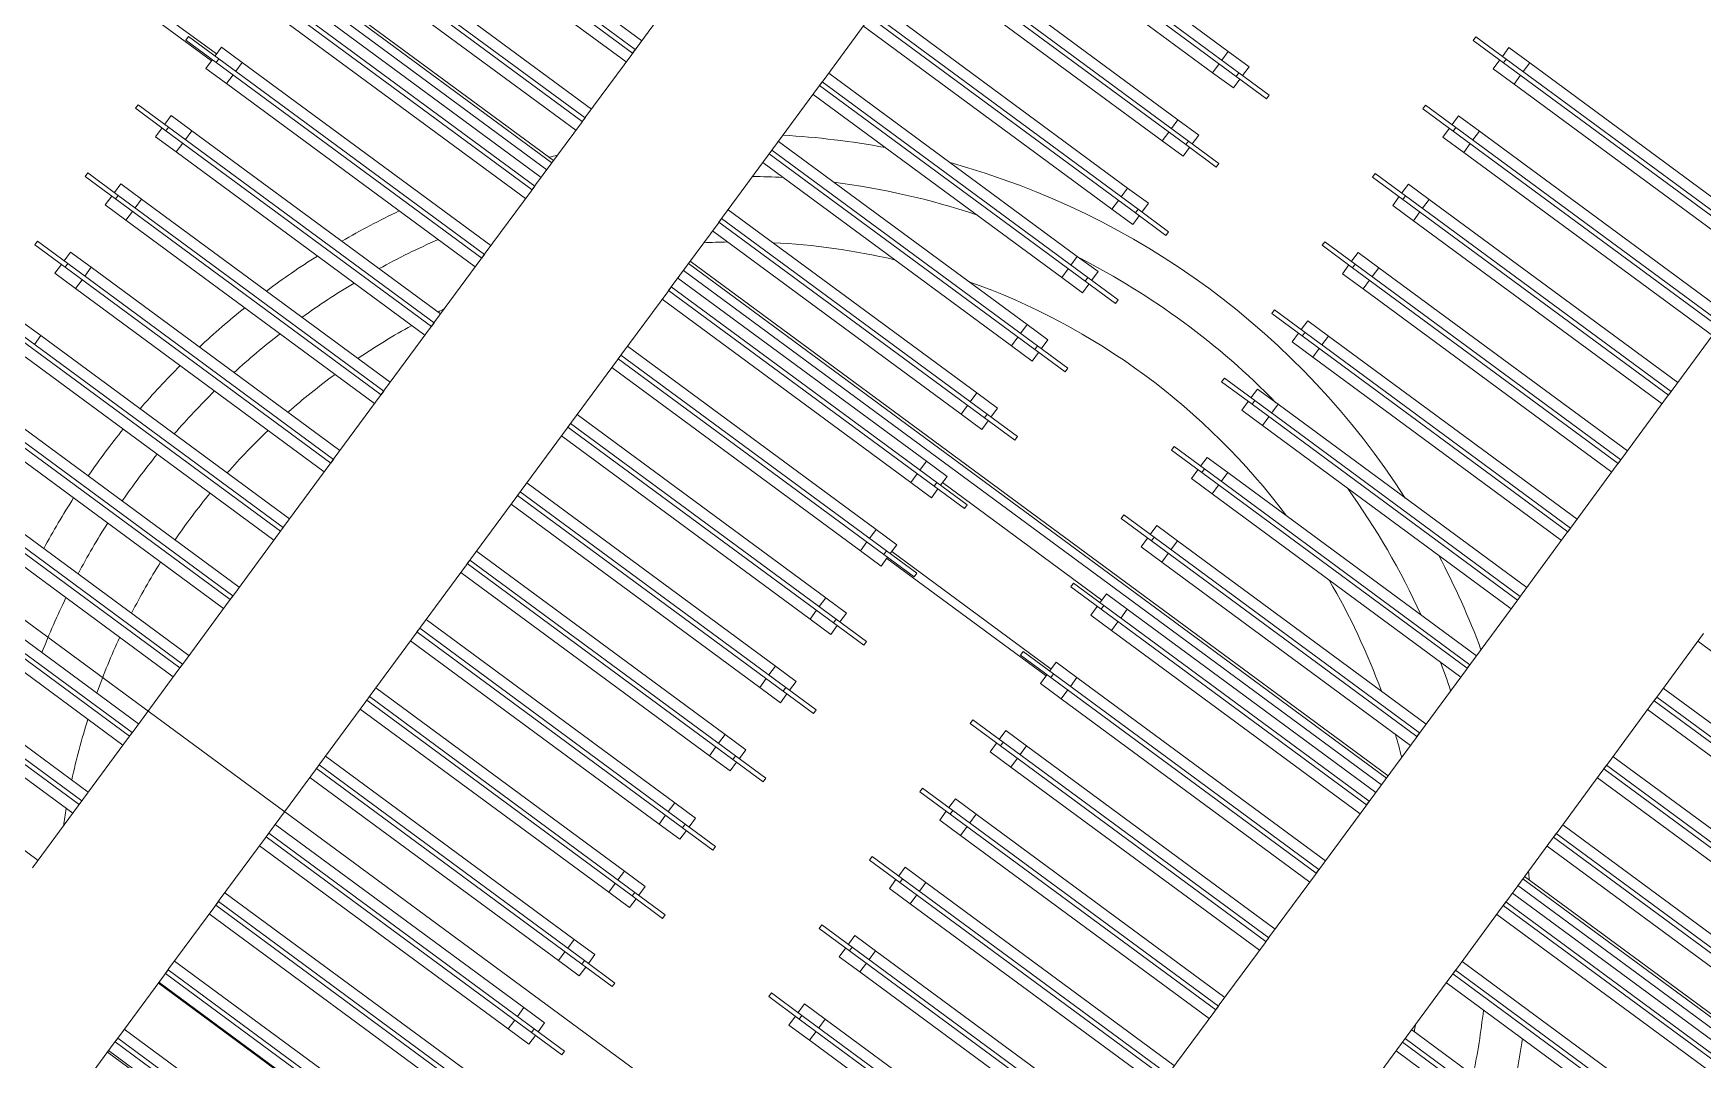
# Model space of a CAD drawing. Header units: metres. Extents: x 432095 to 435012, y 2470938 to 2473256.
# Drawn here: x 433772.481 to 433773.367, y 2471291.382 to 2471291.926 of the extents above; entities that cross this region are included whole.
import ezdxf

# ---------------------------------------------------------------- set-up
doc = ezdxf.new("R2010")
doc.units = ezdxf.units.M
doc.header["$MEASUREMENT"] = 0
doc.linetypes.add('MB D$0$HIDDEN', pattern=[0.375, 0.25, -0.125])
doc.layers.add('cong trinh tram 110kv', color=7, linetype='Continuous', lineweight=5)
doc.layers.add('MB D$0$net dut du kien lam', color=8, linetype='MB D$0$HIDDEN', lineweight=20)

# ---------------------------------------------------------------- blocks, each defined once
blk = doc.blocks.new('MB D$0$MBA 63')
at = {"layer": 'MB D$0$net dut du kien lam', "color": 0, "linetype": 'ByBlock', "ltscale": 3}
blk.add_lwpolyline([(104138.6, 27512.25), (104138.6, 33512.25), (100638.6, 33512.25), (100638.6, 27512.25)], close=True, dxfattribs=at)
blk = doc.blocks.new('MB D$0$mba 1')
at = {"layer": 'cong trinh tram 110kv'}
for p, q in [((-18682.71, 4612.45), (-18682.71, 4571.45)), ((-18682.71, 4577.45), (-18222.71, 4577.45)), ((-18682.71, 4576.45), (-18518.87, 4576.45)), ((-18682.71, 4567.45), (-18682.71, 4571.45)), ((-18507.71, 4570.65), (-18682.71, 4570.65)), ((-18682.71, 4570.65), (-18682.71, 4568.25)), ((-18682.71, 4568.25), (-18507.71, 4568.25)), ((-18682.71, 4567.45), (-18682.71, 4526.45)), ((-18518.87, 4562.45), (-18682.71, 4562.45)), ((-18682.71, 4531.95), (-18222.71, 4531.95)), ((-18682.71, 4531.45), (-18518.87, 4531.45)), ((-18682.71, 4522.45), (-18682.71, 4526.45)), ((-18507.71, 4525.65), (-18682.71, 4525.65)), ((-18682.71, 4525.65), (-18682.71, 4523.25)), ((-18772.71, 4517.45), (-18936.55, 4517.45)), ((-18772.71, 4522.45), (-18772.71, 4481.45)), ((-18682.71, 4523.25), (-18507.71, 4523.25)), ((-18682.71, 4522.45), (-18682.71, 4481.45)), ((-18518.87, 4517.45), (-18682.71, 4517.45)), ((-18936.55, 4486.45), (-18772.71, 4486.45)), ((-18772.71, 4481.45), (-18772.71, 4477.45)), ((-18682.71, 4486.45), (-18518.87, 4486.45)), ((-18682.71, 4477.45), (-18682.71, 4481.45)), ((-18772.71, 4480.65), (-18947.71, 4480.65)), ((-18947.71, 4478.25), (-18772.71, 4478.25)), ((-18772.71, 4472.45), (-18936.55, 4472.45)), ((-18772.71, 4478.25), (-18772.71, 4480.65)), ((-18772.71, 4477.45), (-18772.71, 4436.45)), ((-18507.71, 4480.65), (-18682.71, 4480.65)), ((-18682.71, 4480.65), (-18682.71, 4478.25)), ((-18682.71, 4478.25), (-18507.71, 4478.25)), ((-18682.71, 4477.45), (-18682.71, 4436.45)), ((-18518.87, 4472.45), (-18682.71, 4472.45)), ((-18936.55, 4441.45), (-18772.71, 4441.45)), ((-18682.71, 4441.45), (-18518.87, 4441.45)), ((-18505.21, 4441.45), (-18518.87, 4441.45)), ((-18518.87, 4441.45), (-18518.87, 4435.65)), ((-18505.21, 4441.45), (-18505.21, 4435.65)), ((-18772.71, 4435.65), (-18947.71, 4435.65)), ((-18947.71, 4433.25), (-18772.71, 4433.25)), ((-18772.71, 4436.45), (-18772.71, 4432.45)), ((-18772.71, 4433.25), (-18772.71, 4435.65)), ((-18772.71, 4432.45), (-18772.71, 4391.45)), ((-18682.71, 4432.45), (-18682.71, 4436.45)), ((-18507.71, 4435.65), (-18682.71, 4435.65)), ((-18682.71, 4435.65), (-18682.71, 4433.25)), ((-18682.71, 4433.25), (-18507.71, 4433.25)), ((-18682.71, 4432.45), (-18682.71, 4391.45)), ((-18518.87, 4427.45), (-18518.87, 4433.25)), ((-18507.71, 4435.65), (-18487.71, 4435.65)), ((-18507.71, 4435.65), (-18507.71, 4433.25)), ((-18487.71, 4433.25), (-18507.71, 4433.25)), ((-18505.21, 4427.45), (-18505.21, 4433.25)), ((-18487.71, 4433.25), (-18487.71, 4435.65)), ((-18772.71, 4427.45), (-18936.55, 4427.45)), ((-18518.87, 4427.45), (-18682.71, 4427.45)), ((-18518.87, 4427.45), (-18505.21, 4427.45)), ((-18936.55, 4396.45), (-18772.71, 4396.45)), ((-18682.71, 4396.45), (-18518.87, 4396.45)), ((-18505.21, 4396.45), (-18518.87, 4396.45)), ((-18518.87, 4396.45), (-18518.87, 4390.65)), ((-18505.21, 4396.45), (-18505.21, 4390.65)), ((-18772.71, 4390.65), (-18947.71, 4390.65)), ((-18947.71, 4388.25), (-18772.71, 4388.25)), ((-18772.71, 4391.45), (-18772.71, 4387.45)), ((-18772.71, 4388.25), (-18772.71, 4390.65)), ((-18772.71, 4387.45), (-18772.71, 4346.45)), ((-18682.71, 4387.45), (-18682.71, 4391.45)), ((-18507.71, 4390.65), (-18682.71, 4390.65)), ((-18682.71, 4390.65), (-18682.71, 4388.25)), ((-18682.71, 4388.25), (-18507.71, 4388.25)), ((-18682.71, 4387.45), (-18682.71, 4346.45)), ((-18518.87, 4382.45), (-18518.87, 4388.25)), ((-18507.71, 4390.65), (-18487.71, 4390.65)), ((-18507.71, 4390.65), (-18507.71, 4388.25)), ((-18487.71, 4388.25), (-18507.71, 4388.25)), ((-18505.21, 4382.45), (-18505.21, 4388.25)), ((-18487.71, 4388.25), (-18487.71, 4390.65)), ((-18772.71, 4382.45), (-18936.55, 4382.45)), ((-18518.87, 4382.45), (-18682.71, 4382.45)), ((-18518.87, 4382.45), (-18505.21, 4382.45)), ((-18936.55, 4351.45), (-18772.71, 4351.45)), ((-18682.71, 4351.45), (-18518.87, 4351.45)), ((-18505.21, 4351.45), (-18518.87, 4351.45)), ((-18518.87, 4351.45), (-18518.87, 4345.65)), ((-18505.21, 4351.45), (-18505.21, 4345.65)), ((-18386.55, 4351.45), (-18400.21, 4351.45)), ((-18400.21, 4351.45), (-18400.21, 4345.65)), ((-18386.55, 4351.45), (-18222.71, 4351.45)), ((-18386.55, 4351.45), (-18386.55, 4345.65)), ((-18772.71, 4345.65), (-18947.71, 4345.65)), ((-18947.71, 4343.25), (-18772.71, 4343.25)), ((-18772.71, 4346.45), (-18772.71, 4342.45)), ((-18772.71, 4343.25), (-18772.71, 4345.65)), ((-18772.71, 4342.45), (-18772.71, 4301.45)), ((-18682.71, 4342.45), (-18682.71, 4346.45)), ((-18507.71, 4345.65), (-18682.71, 4345.65)), ((-18682.71, 4345.65), (-18682.71, 4343.25)), ((-18682.71, 4343.25), (-18507.71, 4343.25)), ((-18682.71, 4342.45), (-18682.71, 4301.45)), ((-18518.87, 4337.45), (-18518.87, 4343.25)), ((-18507.71, 4345.65), (-18487.71, 4345.65)), ((-18507.71, 4345.65), (-18507.71, 4343.25)), ((-18487.71, 4343.25), (-18507.71, 4343.25)), ((-18505.21, 4337.45), (-18505.21, 4343.25)), ((-18487.71, 4343.25), (-18487.71, 4345.65)), ((-18417.71, 4345.65), (-18397.71, 4345.65)), ((-18417.71, 4345.65), (-18417.71, 4343.25)), ((-18397.71, 4343.25), (-18417.71, 4343.25)), ((-18400.21, 4337.45), (-18400.21, 4343.25)), ((-18397.71, 4343.25), (-18397.71, 4345.65)), ((-18222.71, 4345.65), (-18397.71, 4345.65)), ((-18397.71, 4343.25), (-18222.71, 4343.25)), ((-18386.55, 4337.45), (-18386.55, 4343.25)), ((-18772.71, 4337.45), (-18936.55, 4337.45)), ((-18518.87, 4337.45), (-18682.71, 4337.45)), ((-18518.87, 4337.45), (-18505.21, 4337.45)), ((-18400.21, 4337.45), (-18386.55, 4337.45)), ((-18222.71, 4337.45), (-18386.55, 4337.45)), ((-18936.55, 4306.45), (-18772.71, 4306.45)), ((-18682.71, 4306.45), (-18518.87, 4306.45)), ((-18505.21, 4306.45), (-18518.87, 4306.45)), ((-18518.87, 4306.45), (-18518.87, 4300.65)), ((-18505.21, 4306.45), (-18505.21, 4300.65)), ((-18386.55, 4306.45), (-18400.21, 4306.45)), ((-18400.21, 4306.45), (-18400.21, 4300.65)), ((-18386.55, 4306.45), (-18222.71, 4306.45)), ((-18386.55, 4306.45), (-18386.55, 4300.65)), ((-18772.71, 4300.65), (-18947.71, 4300.65)), ((-18947.71, 4298.25), (-18772.71, 4298.25)), ((-18936.55, 4292.45), (-18936.55, 4298.25)), ((-18772.71, 4301.45), (-18772.71, 4297.45)), ((-18772.71, 4298.25), (-18772.71, 4300.65)), ((-18772.71, 4297.45), (-18772.71, 4256.45)), ((-18682.71, 4297.45), (-18682.71, 4301.45)), ((-18507.71, 4300.65), (-18682.71, 4300.65)), ((-18682.71, 4300.65), (-18682.71, 4298.25)), ((-18682.71, 4298.25), (-18507.71, 4298.25)), ((-18682.71, 4297.45), (-18682.71, 4256.45)), ((-18518.87, 4292.45), (-18518.87, 4298.25)), ((-18507.71, 4300.65), (-18487.71, 4300.65)), ((-18507.71, 4300.65), (-18507.71, 4298.25)), ((-18487.71, 4298.25), (-18507.71, 4298.25)), ((-18505.21, 4292.45), (-18505.21, 4298.25)), ((-18487.71, 4298.25), (-18487.71, 4300.65)), ((-18417.71, 4300.65), (-18397.71, 4300.65)), ((-18417.71, 4300.65), (-18417.71, 4298.25)), ((-18397.71, 4298.25), (-18417.71, 4298.25)), ((-18400.21, 4292.45), (-18400.21, 4298.25)), ((-18397.71, 4298.25), (-18397.71, 4300.65)), ((-18222.71, 4300.65), (-18397.71, 4300.65)), ((-18397.71, 4298.25), (-18222.71, 4298.25)), ((-18386.55, 4292.45), (-18386.55, 4298.25)), ((-18950.21, 4292.45), (-18936.55, 4292.45)), ((-18772.71, 4292.45), (-18936.55, 4292.45)), ((-18518.87, 4292.45), (-18682.71, 4292.45)), ((-18518.87, 4292.45), (-18505.21, 4292.45)), ((-18400.21, 4292.45), (-18386.55, 4292.45)), ((-18222.71, 4292.45), (-18386.55, 4292.45)), ((-18936.55, 4261.45), (-18950.21, 4261.45)), ((-18950.21, 4261.45), (-18950.21, 4255.65)), ((-18936.55, 4261.45), (-18772.71, 4261.45)), ((-18936.55, 4261.45), (-18936.55, 4255.65)), ((-18682.71, 4261.45), (-18518.87, 4261.45)), ((-18505.21, 4261.45), (-18518.87, 4261.45)), ((-18518.87, 4261.45), (-18518.87, 4255.65)), ((-18505.21, 4261.45), (-18505.21, 4255.65)), ((-18386.55, 4261.45), (-18400.21, 4261.45)), ((-18400.21, 4261.45), (-18400.21, 4255.65)), ((-18386.55, 4261.45), (-18222.71, 4261.45)), ((-18386.55, 4261.45), (-18386.55, 4255.65)), ((-18967.71, 4255.65), (-18947.71, 4255.65)), ((-18967.71, 4255.65), (-18967.71, 4253.25)), ((-18947.71, 4253.25), (-18967.71, 4253.25)), ((-18950.21, 4247.45), (-18950.21, 4253.25)), ((-18947.71, 4253.25), (-18947.71, 4255.65)), ((-18772.71, 4255.65), (-18947.71, 4255.65)), ((-18947.71, 4253.25), (-18772.71, 4253.25)), ((-18936.55, 4247.45), (-18936.55, 4253.25)), ((-18772.71, 4256.45), (-18772.71, 4252.45)), ((-18772.71, 4253.25), (-18772.71, 4255.65)), ((-18772.71, 4252.45), (-18772.71, 4211.45)), ((-18682.71, 4252.45), (-18682.71, 4256.45)), ((-18507.71, 4255.65), (-18682.71, 4255.65)), ((-18682.71, 4255.65), (-18682.71, 4253.25)), ((-18682.71, 4253.25), (-18507.71, 4253.25)), ((-18682.71, 4252.45), (-18682.71, 4211.45)), ((-18518.87, 4247.45), (-18518.87, 4253.25)), ((-18507.71, 4255.65), (-18487.71, 4255.65)), ((-18507.71, 4255.65), (-18507.71, 4253.25)), ((-18487.71, 4253.25), (-18507.71, 4253.25)), ((-18505.21, 4247.45), (-18505.21, 4253.25)), ((-18487.71, 4253.25), (-18487.71, 4255.65)), ((-18417.71, 4255.65), (-18397.71, 4255.65)), ((-18417.71, 4255.65), (-18417.71, 4253.25)), ((-18397.71, 4253.25), (-18417.71, 4253.25)), ((-18400.21, 4247.45), (-18400.21, 4253.25)), ((-18397.71, 4253.25), (-18397.71, 4255.65)), ((-18222.71, 4255.65), (-18397.71, 4255.65)), ((-18397.71, 4253.25), (-18222.71, 4253.25)), ((-18386.55, 4247.45), (-18386.55, 4253.25)), ((-18222.71, 4252.45), (-18222.71, 4211.45)), ((-18950.21, 4247.45), (-18936.55, 4247.45)), ((-18772.71, 4247.45), (-18936.55, 4247.45)), ((-18518.87, 4247.45), (-18682.71, 4247.45)), ((-18518.87, 4247.45), (-18505.21, 4247.45)), ((-18400.21, 4247.45), (-18386.55, 4247.45)), ((-18222.71, 4247.45), (-18386.55, 4247.45)), ((-18936.55, 4216.45), (-18950.21, 4216.45)), ((-18950.21, 4216.45), (-18950.21, 4210.65)), ((-18936.55, 4216.45), (-18772.71, 4216.45)), ((-18936.55, 4216.45), (-18936.55, 4210.65)), ((-18682.71, 4216.45), (-18518.87, 4216.45)), ((-18505.21, 4216.45), (-18518.87, 4216.45)), ((-18518.87, 4216.45), (-18518.87, 4210.65)), ((-18505.21, 4216.45), (-18505.21, 4210.65)), ((-18386.55, 4216.45), (-18400.21, 4216.45)), ((-18400.21, 4216.45), (-18400.21, 4210.65)), ((-18386.55, 4216.45), (-18222.71, 4216.45)), ((-18386.55, 4216.45), (-18386.55, 4210.65)), ((-18967.71, 4210.65), (-18947.71, 4210.65)), ((-18967.71, 4210.65), (-18967.71, 4208.25)), ((-18947.71, 4208.25), (-18967.71, 4208.25)), ((-18950.21, 4202.45), (-18950.21, 4208.25)), ((-18947.71, 4208.25), (-18947.71, 4210.65)), ((-18772.71, 4210.65), (-18947.71, 4210.65)), ((-18947.71, 4208.25), (-18772.71, 4208.25)), ((-18936.55, 4202.45), (-18936.55, 4208.25)), ((-18772.71, 4211.45), (-18772.71, 4207.45)), ((-18772.71, 4208.25), (-18772.71, 4210.65)), ((-18772.71, 4207.45), (-18772.71, 4166.45)), ((-18682.71, 4207.45), (-18682.71, 4211.45)), ((-18507.71, 4210.65), (-18682.71, 4210.65)), ((-18682.71, 4210.65), (-18682.71, 4208.25)), ((-18682.71, 4208.25), (-18507.71, 4208.25)), ((-18682.71, 4207.45), (-18682.71, 4166.45)), ((-18518.87, 4202.45), (-18518.87, 4208.25)), ((-18507.71, 4210.65), (-18487.71, 4210.65)), ((-18507.71, 4210.65), (-18507.71, 4208.25)), ((-18487.71, 4208.25), (-18507.71, 4208.25)), ((-18505.21, 4202.45), (-18505.21, 4208.25)), ((-18487.71, 4208.25), (-18487.71, 4210.65)), ((-18417.71, 4210.65), (-18397.71, 4210.65)), ((-18417.71, 4210.65), (-18417.71, 4208.25)), ((-18397.71, 4208.25), (-18417.71, 4208.25)), ((-18400.21, 4202.45), (-18400.21, 4208.25)), ((-18397.71, 4208.25), (-18397.71, 4210.65)), ((-18222.71, 4210.65), (-18397.71, 4210.65)), ((-18397.71, 4208.25), (-18222.71, 4208.25)), ((-18386.55, 4202.45), (-18386.55, 4208.25)), ((-18222.71, 4211.45), (-18222.71, 4207.45)), ((-18222.71, 4208.25), (-18222.71, 4210.65)), ((-18222.71, 4207.45), (-18222.71, 4166.45)), ((-18132.71, 4207.45), (-18132.71, 4166.45)), ((-18950.21, 4202.45), (-18936.55, 4202.45)), ((-18772.71, 4202.45), (-18936.55, 4202.45)), ((-18518.87, 4202.45), (-18682.71, 4202.45)), ((-18518.87, 4202.45), (-18505.21, 4202.45)), ((-18400.21, 4202.45), (-18386.55, 4202.45)), ((-18222.71, 4202.45), (-18386.55, 4202.45)), ((-18936.55, 4171.45), (-18950.21, 4171.45)), ((-18950.21, 4171.45), (-18950.21, 4165.65)), ((-18936.55, 4171.45), (-18772.71, 4171.45)), ((-18936.55, 4171.45), (-18936.55, 4165.65)), ((-18682.71, 4171.45), (-18518.87, 4171.45)), ((-18505.21, 4171.45), (-18518.87, 4171.45)), ((-18518.87, 4171.45), (-18518.87, 4165.65)), ((-18505.21, 4171.45), (-18505.21, 4165.65)), ((-18386.55, 4171.45), (-18400.21, 4171.45)), ((-18400.21, 4171.45), (-18400.21, 4165.65)), ((-18386.55, 4171.45), (-18222.71, 4171.45)), ((-18386.55, 4171.45), (-18386.55, 4165.65)), ((-18132.71, 4171.45), (-17968.87, 4171.45)), ((-18967.71, 4165.65), (-18947.71, 4165.65)), ((-18967.71, 4165.65), (-18967.71, 4163.25)), ((-18947.71, 4163.25), (-18967.71, 4163.25)), ((-18950.21, 4157.45), (-18950.21, 4163.25)), ((-18947.71, 4163.25), (-18947.71, 4165.65)), ((-18772.71, 4165.65), (-18947.71, 4165.65)), ((-18947.71, 4163.25), (-18772.71, 4163.25)), ((-18936.55, 4157.45), (-18936.55, 4163.25)), ((-18772.71, 4166.45), (-18772.71, 4162.45)), ((-18772.71, 4163.25), (-18772.71, 4165.65)), ((-18772.71, 4162.45), (-18772.71, 4121.45)), ((-18682.71, 4162.45), (-18682.71, 4166.45)), ((-18507.71, 4165.65), (-18682.71, 4165.65)), ((-18682.71, 4165.65), (-18682.71, 4163.25)), ((-18682.71, 4163.25), (-18507.71, 4163.25)), ((-18682.71, 4162.45), (-18682.71, 4121.45)), ((-18518.87, 4157.45), (-18518.87, 4163.25)), ((-18507.71, 4165.65), (-18487.71, 4165.65)), ((-18507.71, 4165.65), (-18507.71, 4163.25)), ((-18487.71, 4163.25), (-18507.71, 4163.25)), ((-18505.21, 4157.45), (-18505.21, 4163.25)), ((-18487.71, 4163.25), (-18487.71, 4165.65)), ((-18417.71, 4165.65), (-18397.71, 4165.65)), ((-18417.71, 4165.65), (-18417.71, 4163.25)), ((-18397.71, 4163.25), (-18417.71, 4163.25)), ((-18400.21, 4157.45), (-18400.21, 4163.25)), ((-18397.71, 4163.25), (-18397.71, 4165.65)), ((-18222.71, 4165.65), (-18397.71, 4165.65)), ((-18397.71, 4163.25), (-18222.71, 4163.25)), ((-18386.55, 4157.45), (-18386.55, 4163.25)), ((-18222.71, 4166.45), (-18222.71, 4162.45)), ((-18222.71, 4163.25), (-18222.71, 4165.65)), ((-18222.71, 4162.45), (-18222.71, 4121.45)), ((-18132.71, 4162.45), (-18132.71, 4166.45)), ((-17957.71, 4165.65), (-18132.71, 4165.65)), ((-18132.71, 4165.65), (-18132.71, 4163.25)), ((-18132.71, 4163.25), (-17957.71, 4163.25)), ((-18132.71, 4162.45), (-18132.71, 4121.45)), ((-18950.21, 4157.45), (-18936.55, 4157.45)), ((-18772.71, 4157.45), (-18936.55, 4157.45)), ((-18518.87, 4157.45), (-18682.71, 4157.45)), ((-18518.87, 4157.45), (-18505.21, 4157.45)), ((-18400.21, 4157.45), (-18386.55, 4157.45)), ((-18222.71, 4157.45), (-18386.55, 4157.45)), ((-17968.87, 4157.45), (-18132.71, 4157.45)), ((-19055.21, 4121.45), (-18950.21, 4121.45)), ((-18967.71, 4120.65), (-18947.71, 4120.65)), ((-18967.71, 4120.65), (-18967.71, 4118.25)), ((-18947.71, 4118.25), (-18967.71, 4118.25)), ((-18936.55, 4126.45), (-18950.21, 4126.45)), ((-18950.21, 4126.45), (-18950.21, 4120.65)), ((-18950.21, 4112.45), (-18950.21, 4118.25)), ((-18947.71, 4118.25), (-18947.71, 4120.65)), ((-18772.71, 4120.65), (-18947.71, 4120.65)), ((-18947.71, 4118.25), (-18772.71, 4118.25)), ((-18936.55, 4126.45), (-18772.71, 4126.45)), ((-18936.55, 4126.45), (-18936.55, 4120.65)), ((-18936.55, 4112.45), (-18936.55, 4118.25)), ((-18772.71, 4121.45), (-18772.71, 4117.45)), ((-18772.71, 4118.25), (-18772.71, 4120.65)), ((-18682.71, 4126.45), (-18518.87, 4126.45)), ((-18682.71, 4117.45), (-18682.71, 4121.45)), ((-18507.71, 4120.65), (-18682.71, 4120.65)), ((-18682.71, 4120.65), (-18682.71, 4118.25)), ((-18682.71, 4118.25), (-18507.71, 4118.25)), ((-18505.21, 4126.45), (-18518.87, 4126.45)), ((-18518.87, 4126.45), (-18518.87, 4120.65)), ((-18518.87, 4112.45), (-18518.87, 4118.25)), ((-18507.71, 4120.65), (-18487.71, 4120.65)), ((-18507.71, 4120.65), (-18507.71, 4118.25)), ((-18487.71, 4118.25), (-18507.71, 4118.25)), ((-18505.21, 4126.45), (-18505.21, 4120.65)), ((-18505.21, 4121.45), (-18400.21, 4121.45)), ((-18505.21, 4112.45), (-18505.21, 4118.25)), ((-18487.71, 4118.25), (-18487.71, 4120.65)), ((-18417.71, 4120.65), (-18397.71, 4120.65)), ((-18417.71, 4120.65), (-18417.71, 4118.25)), ((-18397.71, 4118.25), (-18417.71, 4118.25)), ((-18386.55, 4126.45), (-18400.21, 4126.45)), ((-18400.21, 4126.45), (-18400.21, 4120.65)), ((-18400.21, 4112.45), (-18400.21, 4118.25)), ((-18397.71, 4118.25), (-18397.71, 4120.65)), ((-18222.71, 4120.65), (-18397.71, 4120.65)), ((-18397.71, 4118.25), (-18222.71, 4118.25)), ((-18386.55, 4126.45), (-18222.71, 4126.45)), ((-18386.55, 4126.45), (-18386.55, 4120.65)), ((-18386.55, 4112.45), (-18386.55, 4118.25)), ((-18222.71, 4121.45), (-18222.71, 4117.45)), ((-18222.71, 4118.25), (-18222.71, 4120.65)), ((-18132.71, 4126.45), (-17968.87, 4126.45)), ((-18132.71, 4117.45), (-18132.71, 4121.45)), ((-17957.71, 4120.65), (-18132.71, 4120.65)), ((-18132.71, 4120.65), (-18132.71, 4118.25)), ((-18132.71, 4118.25), (-17957.71, 4118.25)), ((-19055.21, 4116.95), (-18950.21, 4116.95)), ((-18950.21, 4112.45), (-18936.55, 4112.45)), ((-18772.71, 4112.45), (-18936.55, 4112.45)), ((-18772.71, 4117.45), (-18772.71, 4076.45)), ((-18682.71, 4117.45), (-18682.71, 4076.45)), ((-18518.87, 4112.45), (-18682.71, 4112.45)), ((-18518.87, 4112.45), (-18505.21, 4112.45)), ((-18505.21, 4116.95), (-18400.21, 4116.95)), ((-18400.21, 4112.45), (-18386.55, 4112.45)), ((-18222.71, 4112.45), (-18386.55, 4112.45)), ((-18222.71, 4117.45), (-18222.71, 4076.45)), ((-18132.71, 4117.45), (-18132.71, 4076.45)), ((-17968.87, 4112.45), (-18132.71, 4112.45)), ((-18772.71, 4075.65), (-18947.71, 4075.65)), ((-18936.55, 4081.45), (-18772.71, 4081.45)), ((-18772.71, 4076.45), (-18772.71, 4072.45)), ((-18772.71, 4073.25), (-18772.71, 4075.65)), ((-18682.71, 4081.45), (-18518.87, 4081.45)), ((-18682.71, 4072.45), (-18682.71, 4076.45)), ((-18507.71, 4075.65), (-18682.71, 4075.65)), ((-18682.71, 4075.65), (-18682.71, 4073.25)), ((-18505.21, 4081.45), (-18518.87, 4081.45)), ((-18518.87, 4081.45), (-18518.87, 4075.65)), ((-18507.71, 4075.65), (-18487.71, 4075.65)), ((-18507.71, 4075.65), (-18507.71, 4073.25)), ((-18505.21, 4081.45), (-18505.21, 4075.65)), ((-18487.71, 4073.25), (-18487.71, 4075.65)), ((-18417.71, 4075.65), (-18397.71, 4075.65)), ((-18417.71, 4075.65), (-18417.71, 4073.25)), ((-18386.55, 4081.45), (-18400.21, 4081.45)), ((-18400.21, 4081.45), (-18400.21, 4075.65)), ((-18397.71, 4073.25), (-18397.71, 4075.65)), ((-18222.71, 4075.65), (-18397.71, 4075.65)), ((-18386.55, 4081.45), (-18222.71, 4081.45)), ((-18386.55, 4081.45), (-18386.55, 4075.65)), ((-18222.71, 4076.45), (-18222.71, 4072.45)), ((-18222.71, 4073.25), (-18222.71, 4075.65)), ((-18132.71, 4081.45), (-17968.87, 4081.45)), ((-18132.71, 4072.45), (-18132.71, 4076.45)), ((-17957.71, 4075.65), (-18132.71, 4075.65)), ((-18132.71, 4075.65), (-18132.71, 4073.25)), ((-18947.71, 4073.25), (-18772.71, 4073.25)), ((-18772.71, 4067.45), (-18936.55, 4067.45)), ((-18772.71, 4072.45), (-18772.71, 4031.45)), ((-18682.71, 4073.25), (-18507.71, 4073.25)), ((-18682.71, 4072.45), (-18682.71, 4031.45)), ((-18518.87, 4067.45), (-18682.71, 4067.45)), ((-18518.87, 4067.45), (-18518.87, 4073.25)), ((-18518.87, 4067.45), (-18505.21, 4067.45)), ((-18487.71, 4073.25), (-18507.71, 4073.25)), ((-18505.21, 4067.45), (-18505.21, 4073.25)), ((-18505.21, 4071.45), (-18400.21, 4071.45)), ((-18397.71, 4073.25), (-18417.71, 4073.25)), ((-18400.21, 4067.45), (-18400.21, 4073.25)), ((-18400.21, 4067.45), (-18386.55, 4067.45)), ((-18397.71, 4073.25), (-18222.71, 4073.25)), ((-18386.55, 4067.45), (-18386.55, 4073.25)), ((-18222.71, 4067.45), (-18386.55, 4067.45)), ((-18222.71, 4072.45), (-18222.71, 4031.45)), ((-18132.71, 4073.25), (-17957.71, 4073.25)), ((-18132.71, 4072.45), (-18132.71, 4031.45)), ((-17968.87, 4067.45), (-18132.71, 4067.45)), ((-19232.71, 4062.45), (-18772.71, 4062.45)), ((-19232.71, 4057.95), (-18772.71, 4057.95)), ((-19232.71, 4056.45), (-18772.71, 4056.45)), ((-18682.71, 4062.45), (-18222.71, 4062.45)), ((-18682.71, 4057.95), (-18222.71, 4057.95)), ((-18682.71, 4056.45), (-18222.71, 4056.45)), ((-18132.71, 4062.45), (-17672.71, 4062.45)), ((-18132.71, 4057.95), (-17672.71, 4057.95)), ((-18132.71, 4056.45), (-17672.71, 4056.45)), ((-18772.71, 4030.65), (-18947.71, 4030.65)), ((-18936.55, 4036.45), (-18772.71, 4036.45)), ((-18772.71, 4031.45), (-18772.71, 4027.45)), ((-18772.71, 4028.25), (-18772.71, 4030.65)), ((-18682.71, 4036.45), (-18518.87, 4036.45)), ((-18682.71, 4027.45), (-18682.71, 4031.45)), ((-18507.71, 4030.65), (-18682.71, 4030.65)), ((-18682.71, 4030.65), (-18682.71, 4028.25)), ((-18505.21, 4036.45), (-18518.87, 4036.45)), ((-18518.87, 4036.45), (-18518.87, 4030.65)), ((-18507.71, 4030.65), (-18487.71, 4030.65)), ((-18507.71, 4030.65), (-18507.71, 4028.25)), ((-18505.21, 4036.45), (-18505.21, 4030.65)), ((-18487.71, 4028.25), (-18487.71, 4030.65)), ((-18417.71, 4030.65), (-18397.71, 4030.65)), ((-18417.71, 4030.65), (-18417.71, 4028.25)), ((-18386.55, 4036.45), (-18400.21, 4036.45)), ((-18400.21, 4036.45), (-18400.21, 4030.65)), ((-18397.71, 4028.25), (-18397.71, 4030.65)), ((-18222.71, 4030.65), (-18397.71, 4030.65)), ((-18386.55, 4036.45), (-18222.71, 4036.45)), ((-18386.55, 4036.45), (-18386.55, 4030.65)), ((-18222.71, 4031.45), (-18222.71, 4027.45)), ((-18222.71, 4028.25), (-18222.71, 4030.65)), ((-18132.71, 4036.45), (-17968.87, 4036.45)), ((-18132.71, 4027.45), (-18132.71, 4031.45)), ((-17957.71, 4030.65), (-18132.71, 4030.65)), ((-18132.71, 4030.65), (-18132.71, 4028.25)), ((-18947.71, 4028.25), (-18772.71, 4028.25)), ((-18772.71, 4022.45), (-18936.55, 4022.45)), ((-18772.71, 4027.45), (-18772.71, 3986.45)), ((-18682.71, 4028.25), (-18507.71, 4028.25)), ((-18682.71, 4027.45), (-18682.71, 3986.45)), ((-18518.87, 4022.45), (-18682.71, 4022.45)), ((-18518.87, 4022.45), (-18518.87, 4028.25)), ((-18518.87, 4022.45), (-18505.21, 4022.45)), ((-18487.71, 4028.25), (-18507.71, 4028.25)), ((-18505.21, 4022.45), (-18505.21, 4028.25)), ((-18397.71, 4028.25), (-18417.71, 4028.25)), ((-18400.21, 4022.45), (-18400.21, 4028.25)), ((-18400.21, 4022.45), (-18386.55, 4022.45)), ((-18397.71, 4028.25), (-18222.71, 4028.25)), ((-18386.55, 4022.45), (-18386.55, 4028.25)), ((-18222.71, 4022.45), (-18386.55, 4022.45)), ((-18222.71, 4027.45), (-18222.71, 3986.45)), ((-18132.71, 4028.25), (-17957.71, 4028.25)), ((-18132.71, 4027.45), (-18132.71, 3986.45)), ((-17968.87, 4022.45), (-18132.71, 4022.45)), ((-18772.71, 3985.65), (-18947.71, 3985.65)), ((-18936.55, 3991.45), (-18772.71, 3991.45)), ((-18772.71, 3986.45), (-18772.71, 3982.45)), ((-18772.71, 3983.25), (-18772.71, 3985.65)), ((-18682.71, 3991.45), (-18518.87, 3991.45)), ((-18682.71, 3982.45), (-18682.71, 3986.45)), ((-18507.71, 3985.65), (-18682.71, 3985.65)), ((-18682.71, 3985.65), (-18682.71, 3983.25)), ((-18505.21, 3991.45), (-18518.87, 3991.45)), ((-18518.87, 3991.45), (-18518.87, 3985.65)), ((-18507.71, 3985.65), (-18487.71, 3985.65)), ((-18507.71, 3985.65), (-18507.71, 3983.25)), ((-18505.21, 3991.45), (-18505.21, 3985.65)), ((-18487.71, 3983.25), (-18487.71, 3985.65)), ((-18417.71, 3985.65), (-18397.71, 3985.65)), ((-18417.71, 3985.65), (-18417.71, 3983.25)), ((-18386.55, 3991.45), (-18400.21, 3991.45)), ((-18400.21, 3991.45), (-18400.21, 3985.65)), ((-18397.71, 3983.25), (-18397.71, 3985.65)), ((-18222.71, 3985.65), (-18397.71, 3985.65)), ((-18386.55, 3991.45), (-18222.71, 3991.45)), ((-18386.55, 3991.45), (-18386.55, 3985.65)), ((-18222.71, 3986.45), (-18222.71, 3982.45)), ((-18222.71, 3983.25), (-18222.71, 3985.65)), ((-18132.71, 3991.45), (-17968.87, 3991.45)), ((-18132.71, 3982.45), (-18132.71, 3986.45)), ((-17957.71, 3985.65), (-18132.71, 3985.65)), ((-18132.71, 3985.65), (-18132.71, 3983.25)), ((-18947.71, 3983.25), (-18772.71, 3983.25)), ((-18772.71, 3977.45), (-18936.55, 3977.45)), ((-18772.71, 3982.45), (-18772.71, 3941.45)), ((-18682.71, 3983.25), (-18507.71, 3983.25)), ((-18682.71, 3982.45), (-18682.71, 3941.45)), ((-18518.87, 3977.45), (-18682.71, 3977.45)), ((-18518.87, 3977.45), (-18518.87, 3983.25)), ((-18518.87, 3977.45), (-18505.21, 3977.45)), ((-18487.71, 3983.25), (-18507.71, 3983.25)), ((-18505.21, 3977.45), (-18505.21, 3983.25)), ((-18397.71, 3983.25), (-18417.71, 3983.25)), ((-18400.21, 3977.45), (-18400.21, 3983.25)), ((-18400.21, 3977.45), (-18386.55, 3977.45)), ((-18397.71, 3983.25), (-18222.71, 3983.25)), ((-18386.55, 3977.45), (-18386.55, 3983.25)), ((-18222.71, 3977.45), (-18386.55, 3977.45)), ((-18222.71, 3982.45), (-18222.71, 3941.45)), ((-18132.71, 3983.25), (-17957.71, 3983.25)), ((-18132.71, 3982.45), (-18132.71, 3941.45)), ((-17968.87, 3977.45), (-18132.71, 3977.45)), ((-18682.71, 3946.45), (-18518.87, 3946.45)), ((-18682.71, 3937.45), (-18682.71, 3941.45)), ((-18505.21, 3946.45), (-18518.87, 3946.45)), ((-18518.87, 3946.45), (-18518.87, 3940.65)), ((-18505.21, 3946.45), (-18505.21, 3940.65)), ((-18386.55, 3946.45), (-18400.21, 3946.45)), ((-18400.21, 3946.45), (-18400.21, 3940.65)), ((-18386.55, 3946.45), (-18222.71, 3946.45)), ((-18386.55, 3946.45), (-18386.55, 3940.65)), ((-18222.71, 3941.45), (-18222.71, 3937.45)), ((-18132.71, 3946.45), (-17968.87, 3946.45)), ((-18132.71, 3937.45), (-18132.71, 3941.45)), ((-18507.71, 3940.65), (-18682.71, 3940.65)), ((-18682.71, 3940.65), (-18682.71, 3938.25)), ((-18682.71, 3938.25), (-18507.71, 3938.25)), ((-18682.71, 3937.45), (-18682.71, 3896.45)), ((-18518.87, 3932.45), (-18682.71, 3932.45)), ((-18518.87, 3932.45), (-18518.87, 3938.25)), ((-18518.87, 3932.45), (-18505.21, 3932.45)), ((-18507.71, 3940.65), (-18487.71, 3940.65)), ((-18507.71, 3940.65), (-18507.71, 3938.25)), ((-18487.71, 3938.25), (-18507.71, 3938.25)), ((-18505.21, 3932.45), (-18505.21, 3938.25)), ((-18487.71, 3938.25), (-18487.71, 3940.65)), ((-18417.71, 3940.65), (-18397.71, 3940.65)), ((-18417.71, 3940.65), (-18417.71, 3938.25)), ((-18397.71, 3938.25), (-18417.71, 3938.25)), ((-18400.21, 3932.45), (-18400.21, 3938.25)), ((-18400.21, 3932.45), (-18386.55, 3932.45)), ((-18397.71, 3938.25), (-18397.71, 3940.65)), ((-18222.71, 3940.65), (-18397.71, 3940.65)), ((-18397.71, 3938.25), (-18222.71, 3938.25)), ((-18386.55, 3932.45), (-18386.55, 3938.25)), ((-18222.71, 3932.45), (-18386.55, 3932.45)), ((-18222.71, 3938.25), (-18222.71, 3940.65)), ((-18222.71, 3937.45), (-18222.71, 3896.45)), ((-17957.71, 3940.65), (-18132.71, 3940.65)), ((-18132.71, 3940.65), (-18132.71, 3938.25)), ((-18132.71, 3938.25), (-17957.71, 3938.25)), ((-18132.71, 3937.45), (-18132.71, 3896.45)), ((-17968.87, 3932.45), (-18132.71, 3932.45)), ((-18682.71, 3901.45), (-18518.87, 3901.45)), ((-18505.21, 3901.45), (-18518.87, 3901.45)), ((-18518.87, 3901.45), (-18518.87, 3895.65)), ((-18505.21, 3901.45), (-18505.21, 3895.65)), ((-18386.55, 3901.45), (-18400.21, 3901.45)), ((-18400.21, 3901.45), (-18400.21, 3895.65)), ((-18386.55, 3901.45), (-18222.71, 3901.45)), ((-18386.55, 3901.45), (-18386.55, 3895.65)), ((-18132.71, 3901.45), (-17968.87, 3901.45)), ((-18507.71, 3895.65), (-18682.71, 3895.65)), ((-18682.71, 3893.25), (-18507.71, 3893.25)), ((-18518.87, 3887.45), (-18518.87, 3893.25)), ((-18507.71, 3895.65), (-18487.71, 3895.65)), ((-18507.71, 3895.65), (-18507.71, 3893.25)), ((-18487.71, 3893.25), (-18507.71, 3893.25)), ((-18505.21, 3887.45), (-18505.21, 3893.25)), ((-18487.71, 3893.25), (-18487.71, 3895.65)), ((-18417.71, 3895.65), (-18397.71, 3895.65)), ((-18417.71, 3895.65), (-18417.71, 3893.25)), ((-18397.71, 3893.25), (-18417.71, 3893.25)), ((-18400.21, 3887.45), (-18400.21, 3893.25)), ((-18397.71, 3893.25), (-18397.71, 3895.65)), ((-18222.71, 3895.65), (-18397.71, 3895.65)), ((-18397.71, 3893.25), (-18222.71, 3893.25)), ((-18386.55, 3887.45), (-18386.55, 3893.25)), ((-18222.71, 3896.45), (-18222.71, 3892.45)), ((-18222.71, 3893.25), (-18222.71, 3895.65)), ((-18222.71, 3892.45), (-18222.71, 3851.45)), ((-18518.87, 3887.45), (-18682.71, 3887.45)), ((-18518.87, 3887.45), (-18505.21, 3887.45)), ((-18400.21, 3887.45), (-18386.55, 3887.45)), ((-18222.71, 3887.45), (-18386.55, 3887.45)), ((-18682.71, 3856.45), (-18518.87, 3856.45)), ((-18505.21, 3856.45), (-18518.87, 3856.45)), ((-18518.87, 3856.45), (-18518.87, 3850.65)), ((-18505.21, 3856.45), (-18505.21, 3850.65)), ((-18386.55, 3856.45), (-18400.21, 3856.45)), ((-18400.21, 3856.45), (-18400.21, 3850.65)), ((-18386.55, 3856.45), (-18222.71, 3856.45)), ((-18386.55, 3856.45), (-18386.55, 3850.65)), ((-18507.71, 3850.65), (-18682.71, 3850.65)), ((-18682.71, 3848.25), (-18507.71, 3848.25)), ((-18518.87, 3842.45), (-18518.87, 3848.25)), ((-18507.71, 3850.65), (-18487.71, 3850.65)), ((-18507.71, 3850.65), (-18507.71, 3848.25)), ((-18487.71, 3848.25), (-18507.71, 3848.25)), ((-18505.21, 3842.45), (-18505.21, 3848.25)), ((-18487.71, 3848.25), (-18487.71, 3850.65)), ((-18417.71, 3850.65), (-18397.71, 3850.65)), ((-18417.71, 3850.65), (-18417.71, 3848.25)), ((-18397.71, 3848.25), (-18417.71, 3848.25)), ((-18400.21, 3842.45), (-18400.21, 3848.25)), ((-18397.71, 3848.25), (-18397.71, 3850.65)), ((-18222.71, 3850.65), (-18397.71, 3850.65)), ((-18397.71, 3848.25), (-18222.71, 3848.25)), ((-18386.55, 3842.45), (-18386.55, 3848.25)), ((-18222.71, 3851.45), (-18222.71, 3847.45)), ((-18222.71, 3848.25), (-18222.71, 3850.65)), ((-18222.71, 3847.45), (-18222.71, 3806.45)), ((-18518.87, 3842.45), (-18682.71, 3842.45)), ((-18518.87, 3842.45), (-18505.21, 3842.45)), ((-18400.21, 3842.45), (-18386.55, 3842.45)), ((-18222.71, 3842.45), (-18386.55, 3842.45)), ((-18682.71, 3811.45), (-18518.87, 3811.45)), ((-18505.21, 3811.45), (-18518.87, 3811.45)), ((-18518.87, 3811.45), (-18518.87, 3805.65)), ((-18505.21, 3811.45), (-18505.21, 3805.65)), ((-18386.55, 3811.45), (-18400.21, 3811.45)), ((-18400.21, 3811.45), (-18400.21, 3805.65)), ((-18386.55, 3811.45), (-18222.71, 3811.45)), ((-18386.55, 3811.45), (-18386.55, 3805.65)), ((-18507.71, 3805.65), (-18682.71, 3805.65)), ((-18682.71, 3803.25), (-18507.71, 3803.25)), ((-18518.87, 3797.45), (-18518.87, 3803.25)), ((-18507.71, 3805.65), (-18487.71, 3805.65)), ((-18507.71, 3805.65), (-18507.71, 3803.25)), ((-18487.71, 3803.25), (-18507.71, 3803.25)), ((-18505.21, 3797.45), (-18505.21, 3803.25)), ((-18487.71, 3803.25), (-18487.71, 3805.65)), ((-18417.71, 3805.65), (-18397.71, 3805.65)), ((-18417.71, 3805.65), (-18417.71, 3803.25)), ((-18397.71, 3803.25), (-18417.71, 3803.25)), ((-18400.21, 3797.45), (-18400.21, 3803.25)), ((-18397.71, 3803.25), (-18397.71, 3805.65)), ((-18222.71, 3805.65), (-18397.71, 3805.65)), ((-18397.71, 3803.25), (-18222.71, 3803.25)), ((-18386.55, 3797.45), (-18386.55, 3803.25)), ((-18222.71, 3806.45), (-18222.71, 3802.45)), ((-18222.71, 3803.25), (-18222.71, 3805.65)), ((-18222.71, 3802.45), (-18222.71, 3761.45)), ((-18518.87, 3797.45), (-18682.71, 3797.45)), ((-18518.87, 3797.45), (-18505.21, 3797.45)), ((-18400.21, 3797.45), (-18386.55, 3797.45)), ((-18222.71, 3797.45), (-18386.55, 3797.45)), ((-18386.55, 3766.45), (-18400.21, 3766.45)), ((-18400.21, 3766.45), (-18400.21, 3760.65)), ((-18386.55, 3766.45), (-18222.71, 3766.45)), ((-18386.55, 3766.45), (-18386.55, 3760.65)), ((-18417.71, 3760.65), (-18397.71, 3760.65)), ((-18417.71, 3760.65), (-18417.71, 3758.25)), ((-18397.71, 3758.25), (-18417.71, 3758.25)), ((-18400.21, 3752.45), (-18400.21, 3758.25)), ((-18397.71, 3758.25), (-18397.71, 3760.65)), ((-18222.71, 3760.65), (-18397.71, 3760.65)), ((-18397.71, 3758.25), (-18222.71, 3758.25)), ((-18386.55, 3752.45), (-18386.55, 3758.25)), ((-18400.21, 3752.45), (-18386.55, 3752.45)), ((-18222.71, 3752.45), (-18386.55, 3752.45)), ((-18386.55, 3721.45), (-18400.21, 3721.45)), ((-18400.21, 3721.45), (-18400.21, 3715.65)), ((-18386.55, 3721.45), (-18222.71, 3721.45)), ((-18386.55, 3721.45), (-18386.55, 3715.65)), ((-18417.71, 3715.65), (-18397.71, 3715.65)), ((-18417.71, 3715.65), (-18417.71, 3713.25)), ((-18397.71, 3713.25), (-18417.71, 3713.25)), ((-18400.21, 3707.45), (-18400.21, 3713.25)), ((-18397.71, 3713.25), (-18397.71, 3715.65)), ((-18222.71, 3715.65), (-18397.71, 3715.65)), ((-18397.71, 3713.25), (-18222.71, 3713.25)), ((-18386.55, 3707.45), (-18386.55, 3713.25)), ((-18400.21, 3707.45), (-18386.55, 3707.45)), ((-18222.71, 3707.45), (-18386.55, 3707.45))]:
    blk.add_line(p, q, dxfattribs=at)
for radius, start, end in [(362.5, 151.97695, 153.45526), (362.5, 155.90343, 161.17016), (397.3, 164.97449, 169.55902), (362.5, 163.49267, 168.54369), (419.7, 172.05662, 176.31151), (397.3, 171.60568, 176.10326), (362.5, 170.7931, 175.7285), (419.7, 178.225, 182.45805), (397.3, 178.1249, 182.59671), (362.5, 177.94481, 182.8462), (419.7, 184.37277, 188.63317), (397.3, 184.6198, 189.12389), (362.5, 185.06443, 190.00843), (419.7, 190.57165, 194.91154), (397.3, 191.17507, 195.77343), (362.5, 192.26384, 197.33338), (419.7, 196.89896, 201.37972), (397.3, 197.88285, 202.64983), (362.5, 199.66693, 204.96528), (419.7, 203.44725, 208.14906), (397.3, 204.85579, 209.89171), (362.5, 207.43162, 208.02305), (362.5, 331.97695, 332.56838), (397.3, 330.10829, 335.14421), (419.7, 331.85094, 336.55275), (419.7, 219.68403, 220.31918), (419.7, 319.68082, 320.31597), (362.5, 230.61837, 232.60643), (362.5, 307.39357, 309.38163), (362.5, 236.41887, 246.72526), (362.5, 293.27474, 303.58113), (397.3, 234.62639, 236.94577), (397.3, 303.05423, 305.37361), (397.3, 240.85529, 252.06731), (362.5, 253.18452, 286.81548), (397.3, 287.93269, 299.14471), (419.7, 236.76925, 244.24314), (419.7, 295.75686, 303.23075), (419.7, 249.06774, 290.93226), (397.3, 260.62967, 279.37033)]:
    blk.add_arc((-18452.71, 4324.45), radius, start, end, dxfattribs=at)

msp = doc.modelspace()

# ---------------------------------------------------------------- block references
at = {"layer": 'cong trinh tram 110kv', "yscale": 0.00100000003283925, "zscale": 0.001}
for name, p, xscale, rotation in [('MB D$0$MBA 63', (433808.37737, 2471390.16975), 0.001000000045165598, 233.6153637256497), ('MB D$0$mba 1', (433790.27619, 2471283.98794), -0.001000000032834317, 143.6153590623919)]:
    msp.add_blockref(name, p, dxfattribs=dict(at, xscale=xscale, rotation=rotation))

doc.saveas('drawing.dxf')
